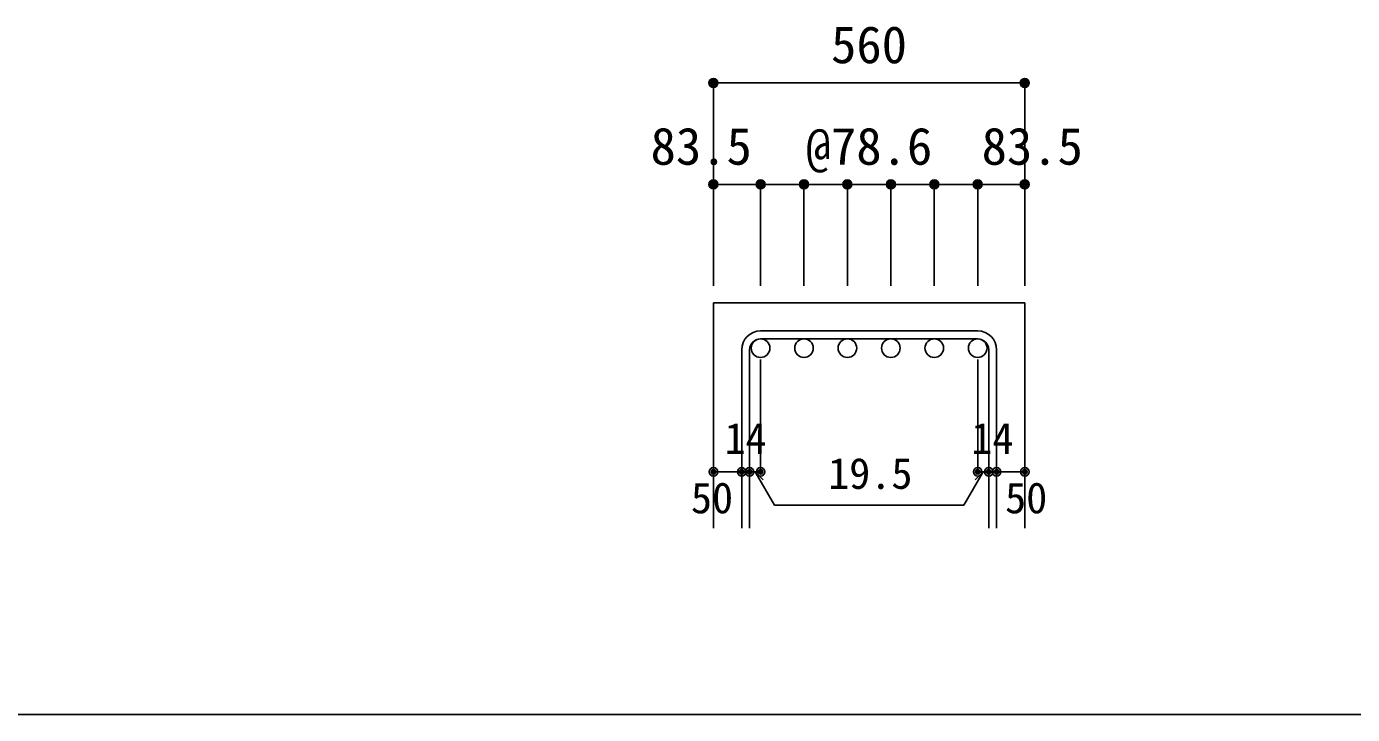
# Model space of a CAD drawing. Units: millimetres at full size, sheet at 1:30; details may follow other scales. Extents: x -5973 to 5954, y -4195 to 4201.
# Drawn here: x -942 to 1409, y 3 to 1223 of the extents above; entities that cross this region are included whole.
import ezdxf
from ezdxf.enums import TextEntityAlignment as Align

# ---------------------------------------------------------------- set-up
doc = ezdxf.new("R2010")
doc.units = ezdxf.units.MM
doc.header["$LTSCALE"] = 30
doc.header["$PDMODE"] = 32
doc.header["$PDSIZE"] = 15
for name, color, linetype in [('0-1_躯体線', 2, 'Continuous'), ('0-5_基礎梁筋', 7, 'Continuous'), ('0-6_スタラップ筋', 7, 'Continuous'), ('0-D_寸法', 4, 'Continuous'), ('F-0_枠', 6, 'Continuous')]:
    doc.layers.add(name, color=color, linetype=linetype)
doc.styles.add('ＭＳ ゴシック', font='')
doc.styles.get('ＭＳ ゴシック').set_extended_font_data('MS Gothic')

msp = doc.modelspace()

# ---------------------------------------------------------------- linework, layer by layer
at = {"layer": '0-1_躯体線'}
for p, q in [((276.44, 733.3), (828.44, 733.3)), ((276.44, 733.3), (276.44, 333.3)), ((828.44, 733.3), (828.44, 333.3))]:
    msp.add_line(p, q, dxfattribs=at)
at = {"layer": '0-5_基礎梁筋', "color": 3}
for centre in [(359.94, 652.8), (436.94, 652.8), (513.94, 652.8), (590.94, 652.8), (667.94, 652.8), (744.94, 652.8)]:
    msp.add_circle(centre, 16.5, dxfattribs=at)
at = {"layer": '0-6_スタラップ筋'}
for p, q in [((744.94, 683.3), (359.94, 683.3)), ((744.94, 669.3), (359.94, 669.3)), ((326.44, 649.8), (326.44, 333.3)), ((340.44, 649.8), (340.44, 333.3)), ((764.44, 649.8), (764.44, 333.3)), ((778.44, 649.8), (778.44, 333.3))]:
    msp.add_line(p, q, dxfattribs=at)
for centre, radius, start, end in [((359.94, 649.8), 33.5, 90, 180), ((744.94, 649.8), 33.5, 0, 90), ((359.94, 649.8), 19.5, 90, 180), ((744.94, 649.8), 19.5, 0, 90)]:
    msp.add_arc(centre, radius, start, end, dxfattribs=at)
at = {"layer": '0-D_寸法'}
for p, q in [((276.44, 1123.3), (828.44, 1123.3)), ((828.44, 1123.3), (828.44, 943.3)), ((828.44, 1123.3), (828.44, 943.3)), ((359.94, 943.3), (276.44, 943.3)), ((359.94, 943.3), (359.94, 763.3)), ((552.44, 943.3), (359.94, 943.3)), ((436.94, 943.3), (436.94, 763.3)), ((513.94, 943.3), (513.94, 763.3)), ((744.94, 943.3), (552.44, 943.3)), ((590.94, 943.3), (590.94, 763.3)), ((667.94, 943.3), (667.94, 763.3)), ((744.94, 943.3), (744.94, 763.3)), ((828.44, 943.3), (744.94, 943.3)), ((828.44, 943.3), (828.44, 763.3)), ((828.44, 943.3), (828.44, 763.3)), ((744.94, 433.3), (744.94, 632.63)), ((276.44, 433.3), (326.44, 433.3)), ((350.19, 433.3), (384.41, 374.02)), ((350.19, 433.3), (364.33, 419.16)), ((754.69, 433.3), (720.46, 374.02)), ((754.69, 433.3), (740.54, 419.16)), ((744.94, 433.3), (828.44, 433.3)), ((764.44, 433.3), (778.44, 433.3)), ((384.41, 374.02), (720.46, 374.02))]:
    msp.add_line(p, q, dxfattribs=at)
for points in [[(276.44, 1123.3), (276.44, 943.3), (276.44, 763.3)], [(326.44, 433.3), (359.94, 433.3), (359.94, 632.63)]]:
    msp.add_lwpolyline(points, dxfattribs=at)
for centre, radius in [((276.44, 1123.3), 8), ((276.44, 1123.3), 7.2), ((276.44, 1123.3), 6.4), ((276.44, 1123.3), 5.6), ((828.44, 1123.3), 8), ((828.44, 1123.3), 7.2), ((828.44, 1123.3), 6.4), ((828.44, 1123.3), 5.6), ((276.44, 1123.3), 4.8), ((276.44, 1123.3), 4), ((276.44, 1123.3), 3.2), ((276.44, 1123.3), 2.4), ((276.44, 1123.3), 1.6), ((276.44, 1123.3), 0.8), ((828.44, 1123.3), 4.8), ((828.44, 1123.3), 4), ((828.44, 1123.3), 3.2), ((828.44, 1123.3), 2.4), ((828.44, 1123.3), 1.6), ((828.44, 1123.3), 0.8), ((276.44, 943.3), 8), ((276.44, 943.3), 7.2), ((276.44, 943.3), 6.4), ((276.44, 943.3), 5.6), ((276.44, 943.3), 4.8), ((276.44, 943.3), 4), ((276.44, 943.3), 3.2), ((276.44, 943.3), 2.4), ((276.44, 943.3), 1.6), ((276.44, 943.3), 0.8), ((359.94, 943.3), 8), ((359.94, 943.3), 7.2), ((359.94, 943.3), 6.4), ((359.94, 943.3), 5.6), ((359.94, 943.3), 4.8), ((359.94, 943.3), 4), ((359.94, 943.3), 3.2), ((359.94, 943.3), 2.4), ((359.94, 943.3), 1.6), ((359.94, 943.3), 0.8), ((436.94, 943.3), 8), ((436.94, 943.3), 7.2), ((436.94, 943.3), 6.4), ((436.94, 943.3), 5.6), ((436.94, 943.3), 4.8), ((436.94, 943.3), 4), ((436.94, 943.3), 3.2), ((436.94, 943.3), 2.4), ((436.94, 943.3), 1.6), ((436.94, 943.3), 0.8), ((513.94, 943.3), 8), ((513.94, 943.3), 7.2), ((513.94, 943.3), 6.4), ((513.94, 943.3), 5.6), ((513.94, 943.3), 4.8), ((513.94, 943.3), 4), ((513.94, 943.3), 3.2), ((513.94, 943.3), 2.4), ((513.94, 943.3), 1.6), ((513.94, 943.3), 0.8), ((590.94, 943.3), 8), ((590.94, 943.3), 7.2), ((590.94, 943.3), 6.4), ((590.94, 943.3), 5.6), ((590.94, 943.3), 4.8), ((590.94, 943.3), 4), ((590.94, 943.3), 3.2), ((590.94, 943.3), 2.4), ((590.94, 943.3), 1.6), ((590.94, 943.3), 0.8), ((667.94, 943.3), 8), ((667.94, 943.3), 7.2), ((667.94, 943.3), 6.4), ((667.94, 943.3), 5.6), ((667.94, 943.3), 4.8), ((667.94, 943.3), 4), ((667.94, 943.3), 3.2), ((667.94, 943.3), 2.4), ((667.94, 943.3), 1.6), ((667.94, 943.3), 0.8), ((744.94, 943.3), 8), ((744.94, 943.3), 7.2), ((744.94, 943.3), 6.4), ((744.94, 943.3), 5.6), ((744.94, 943.3), 4.8), ((744.94, 943.3), 4), ((744.94, 943.3), 3.2), ((744.94, 943.3), 2.4), ((744.94, 943.3), 1.6), ((744.94, 943.3), 0.8), ((828.44, 943.3), 8), ((828.44, 943.3), 7.2), ((828.44, 943.3), 6.4), ((828.44, 943.3), 5.6), ((828.44, 943.3), 4.8), ((828.44, 943.3), 4), ((828.44, 943.3), 3.2), ((828.44, 943.3), 2.4), ((828.44, 943.3), 1.6), ((828.44, 943.3), 0.8), ((276.44, 433.3), 4), ((276.44, 433.3), 3.6), ((276.44, 433.3), 3.2), ((276.44, 433.3), 2.8), ((276.44, 433.3), 2.4), ((276.44, 433.3), 2), ((276.44, 433.3), 1.6), ((276.44, 433.3), 1.2), ((276.44, 433.3), 0.8), ((276.44, 433.3), 0.4), ((326.44, 433.3), 4), ((326.44, 433.3), 3.6), ((326.44, 433.3), 3.2), ((326.44, 433.3), 2.8), ((326.44, 433.3), 2.4), ((326.44, 433.3), 2), ((326.44, 433.3), 1.6), ((326.44, 433.3), 1.2), ((326.44, 433.3), 0.8), ((326.44, 433.3), 0.4), ((340.44, 433.3), 4), ((340.44, 433.3), 3.6), ((340.44, 433.3), 3.2), ((340.44, 433.3), 2.8), ((340.44, 433.3), 2.4), ((340.44, 433.3), 2), ((340.44, 433.3), 1.6), ((340.44, 433.3), 1.2), ((340.44, 433.3), 0.8), ((340.44, 433.3), 0.4), ((359.94, 433.3), 4), ((359.94, 433.3), 3.6), ((359.94, 433.3), 3.2), ((359.94, 433.3), 2.8), ((359.94, 433.3), 2.4), ((359.94, 433.3), 2), ((359.94, 433.3), 1.6), ((359.94, 433.3), 1.2), ((359.94, 433.3), 0.8), ((359.94, 433.3), 0.4), ((744.94, 433.3), 4), ((744.94, 433.3), 3.6), ((744.94, 433.3), 3.2), ((744.94, 433.3), 2.8), ((744.94, 433.3), 2.4), ((744.94, 433.3), 2), ((744.94, 433.3), 1.6), ((744.94, 433.3), 1.2), ((744.94, 433.3), 0.8), ((744.94, 433.3), 0.4), ((764.44, 433.3), 4), ((764.44, 433.3), 3.6), ((764.44, 433.3), 3.2), ((764.44, 433.3), 2.8), ((764.44, 433.3), 2.4), ((764.44, 433.3), 2), ((764.44, 433.3), 1.6), ((764.44, 433.3), 1.2), ((764.44, 433.3), 0.8), ((764.44, 433.3), 0.4), ((778.44, 433.3), 4), ((778.44, 433.3), 3.6), ((778.44, 433.3), 3.2), ((778.44, 433.3), 2.8), ((778.44, 433.3), 2.4), ((778.44, 433.3), 2), ((778.44, 433.3), 1.6), ((778.44, 433.3), 1.2), ((778.44, 433.3), 0.8), ((778.44, 433.3), 0.4), ((828.44, 433.3), 4), ((828.44, 433.3), 3.6), ((828.44, 433.3), 3.2), ((828.44, 433.3), 2.8), ((828.44, 433.3), 2.4), ((828.44, 433.3), 2), ((828.44, 433.3), 1.6), ((828.44, 433.3), 1.2), ((828.44, 433.3), 0.8), ((828.44, 433.3), 0.4)]:
    msp.add_circle(centre, radius, dxfattribs=at)
at = {"layer": '0-D_寸法', "color": 7}
for p in [(276.44, 1123.3), (276.44, 1123.3), (828.44, 1123.3), (828.44, 1123.3), (276.44, 943.3), (359.94, 943.3), (436.94, 943.3), (513.94, 943.3), (590.94, 943.3), (667.94, 943.3), (744.94, 943.3), (828.44, 943.3), (276.44, 433.3), (326.44, 433.3), (340.44, 433.3), (359.94, 433.3), (744.94, 433.3), (764.44, 433.3), (778.44, 433.3), (828.44, 433.3)]:
    msp.add_point(p, dxfattribs=at)
at = {"layer": 'F-0_枠', "color": 2}
msp.add_line((3723.6, 2.95), (-5972.88, 2.95), dxfattribs=at)

# ---------------------------------------------------------------- texts
at = {"layer": '0-D_寸法', "style": 'ＭＳ ゴシック'}
for s, height, p in [('560', 65.98, (484.94, 1138.3)), ('83.5', 65.98, (164.94, 958.3)), ('@78.6', 65.98, (439.94, 958.3)), ('83.5', 65.98, (751.94, 958.3)), ('14', 54.99, (295.9, 448.75)), ('14', 54.99, (733.48, 448.75)), ('19.5', 54.99, (479.67, 386.67)), ('50', 54.99, (236.44, 343.3)), ('50', 54.99, (793.44, 343.3))]:
    msp.add_text(s, height=height, dxfattribs=at).set_placement(p, align=Align.BOTTOM_LEFT)

doc.saveas('drawing.dxf')
